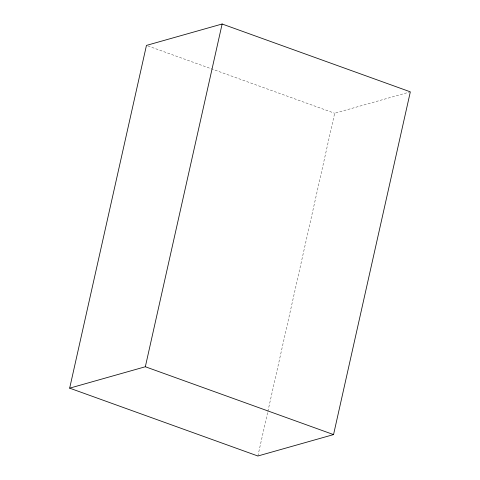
<?xml version="1.0" encoding="UTF-8"?>
<svg xmlns="http://www.w3.org/2000/svg" width="480" height="480" viewBox="0 0 480 480"><rect width="100%" height="100%" fill="white"/><g stroke="black" fill="none" stroke-linecap="round" stroke-linejoin="round"><path stroke-width="0.36" stroke-dasharray="2.4 1.8" d="M257.874 456L267.696 412.152M267.864 411.42L334.662 113.25L409.614 92.046M147.864 45.918L334.662 113.25"/><path stroke-width="0.72" d="M69.666 388.158L146.454 45.408L222.126 24L410.334 91.842L333.546 434.592L257.874 456L69.666 388.158L145.338 366.75L333.546 434.592M145.338 366.75L222.126 24"/></g></svg>
